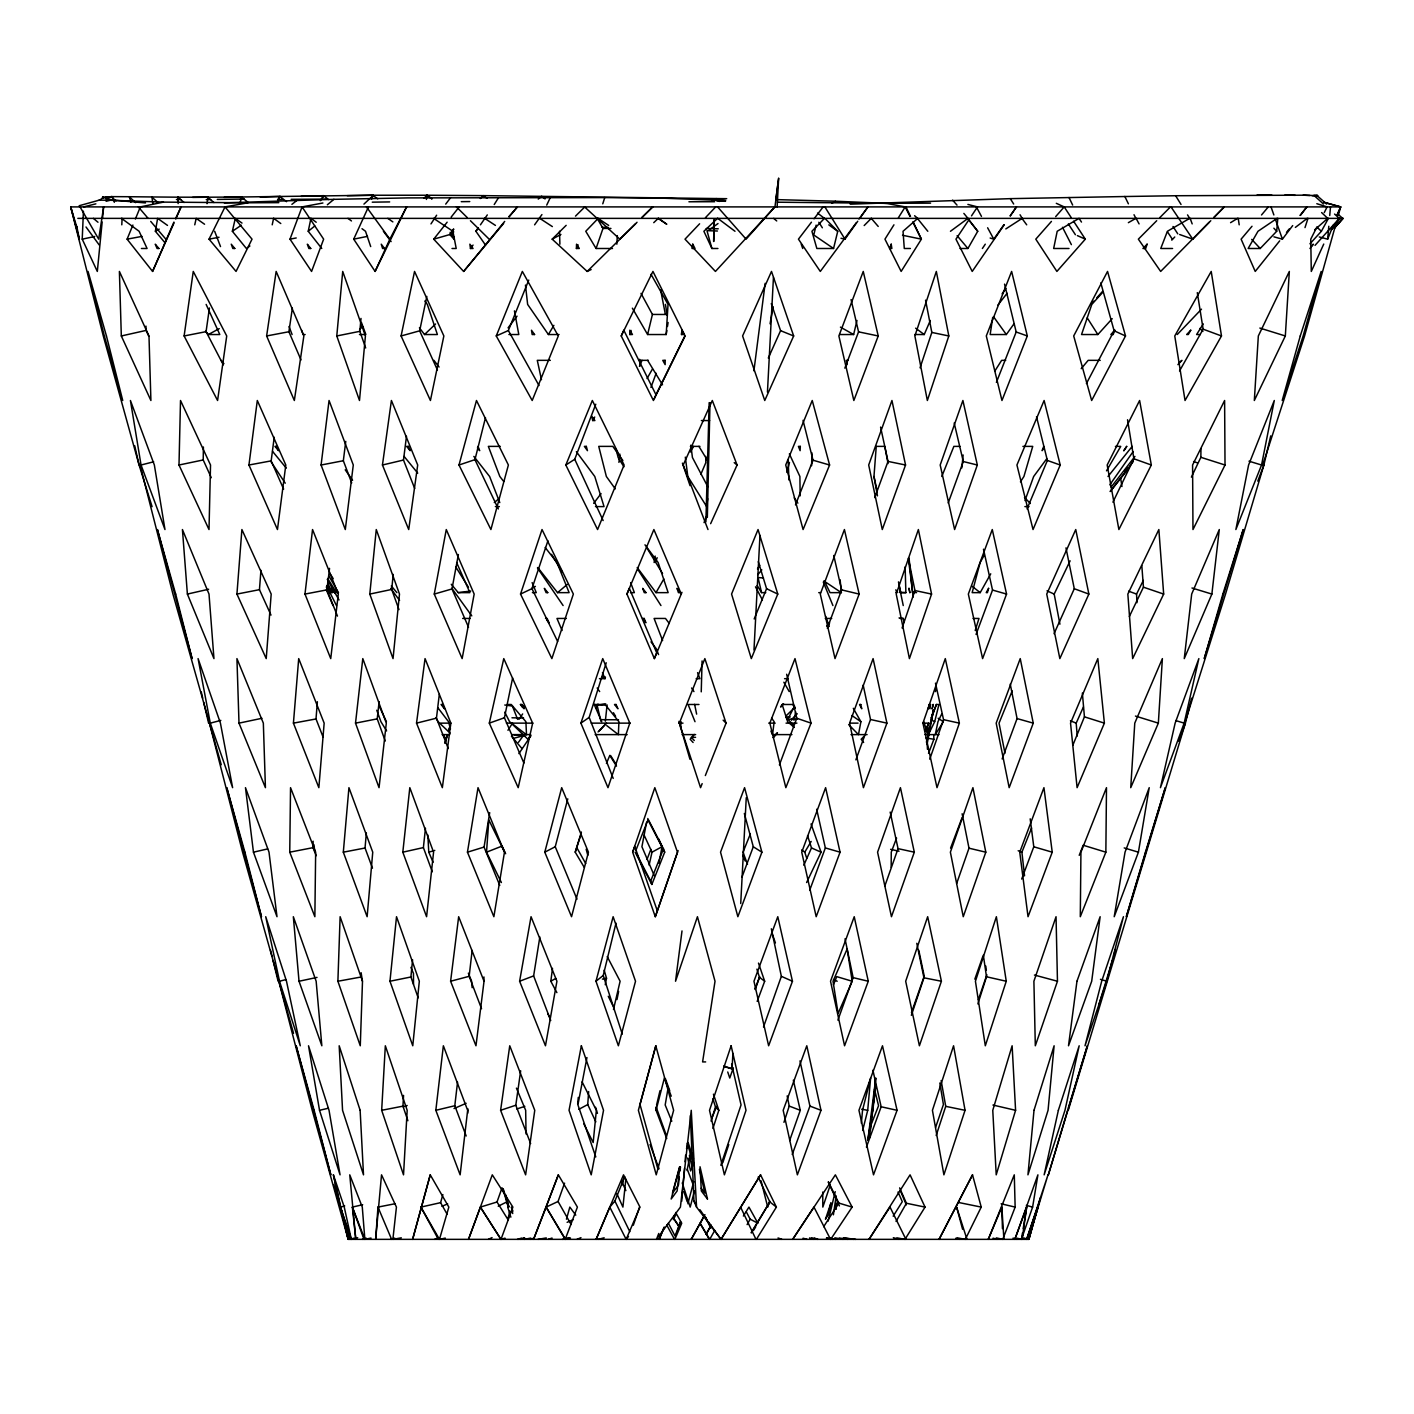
<?xml version="1.0" encoding="UTF-8"?>
<svg xmlns="http://www.w3.org/2000/svg" width="1414" height="1414" viewBox="0 0 1414 1414"><rect width="100%" height="100%" fill="white"/><g stroke="black" fill="none" stroke-linecap="round" stroke-linejoin="round"><path stroke-width="1.5" d="M483.942 981.245L483.942 976.95M891.173 867.242L891.262 852.182L896.582 838.078M1105.854 852.182L1106.49 787.669L1080.932 852.182L1080.296 916.714L1105.854 852.182L1083.195 845.236L1079.218 855.329M178.146 203.598L177.952 197.182L184.05 202.502M666.736 1138.535L656.061 1110.308L656.096 1106.915L666.312 1135.318M289.746 852.182L290.542 787.669L315.658 852.182L314.862 916.714L289.746 852.182L313.042 847.658L313.113 841.189M1191.401 477.137L1200.857 457.305L1200.963 448.592M211.287 477.702L203.209 459.957L203.404 446.983M178.995 465.012L180.515 400.498L210.527 465.012L209.007 529.543L178.995 465.012L203.209 459.957M707.336 517.418L710.005 402.619M713.752 241.44L714.264 219.364L713.593 241.44M811.618 465.736L811.919 452.834M701.238 691.835L702.086 660.939M705.904 521.837L709.174 402.619M362.426 981.192L361.118 972.708M576.417 248.493L576.541 244.18L579.333 248.493L576.417 248.493L578.026 244.746M337.893 981.245L340.12 916.714L362.497 981.245L360.27 1045.777L337.893 981.245L360.994 977.021M467.787 1113.189L467.946 1108.894M102.162 221.963L97.319 271.435L82.224 239.16L83.426 211.199M912.507 592.643L909.061 558.23M121.798 224.826L122.099 218.375M723.791 1066.527L732.081 1068.825L732.894 1053.395M740.724 903.511L746.256 797.708M753.98 650.016L759.972 535.411M767.448 392.12L773.44 277.515M777.134 206.974L778.637 178.323L775.756 200.222M616.84 244.18L617.317 235.59M381.674 1110.308L385.333 1045.777L407.179 1110.308L403.52 1174.84L381.674 1110.308L402.955 1106.155L403.556 1095.39M836.204 1209.111L836.558 1203.067L835.674 1209.111M632.376 308.181L647.612 334.535L666.188 334.535L668.027 304.417L651.023 274.298M1158.349 723.137L1162.379 658.606L1134.77 723.137L1130.74 787.669L1158.349 723.137L1135.442 716.067M1285.326 335.966L1289.338 271.435L1258.336 335.966L1254.324 400.498L1285.326 335.966L1259.839 328.066M595.842 1121.85L587.747 1104.546L588.648 1091.555M395.072 1203.738L377.962 1207.096L375.664 1239.353L381.533 1174.84L396.433 1207.096L392.88 1239.353L401.311 1237.816M501.404 882.548L486.522 852.182L488.82 819.926L504.621 852.182M680.629 728.157L681.071 721.706M877.458 495.854L873.976 476.483L876.256 446.382L884.811 446.382L888.045 463.58M236.933 594.074L241.9 529.543L271.188 594.074L266.221 658.606L236.933 594.074L259.451 589.673L260.936 570.319M323.117 737.136L316.011 718.966L317.372 701.733M681.53 334.535L681.884 330.222L684.252 334.535L681.53 334.535L681.919 330.505M293.423 723.137L298.708 658.606L324.16 723.137L318.857 787.669L293.423 723.137L316.011 718.966M681.725 1201.228L684.517 1168.318M685.065 1161.742L685.631 1155.15M1277.072 218.375L1257.983 231.277L1248.138 248.493L1260.21 248.493L1276.701 231.277L1277.779 218.375M343.319 852.182L348.94 787.669L372.748 852.182L367.127 916.714L343.319 852.182L365.042 848.011L366.35 832.952M1319.262 236.951L1327.658 239.16L1328.806 226.258M1329.743 215.511L1330.503 206.904M861.373 1123.211L862.522 1110.308L870.617 1078.034L867.719 1110.308L862.664 1130.475M336.779 335.966L342.718 271.435L365.413 335.966L359.492 400.498L336.779 335.966L359.828 331.336L361.012 318.433M102.568 217.65L103.629 206.904L98.697 239.16L80.05 206.904M418.19 997.86L410.908 976.986L412.588 959.753M577.672 1103.857L578.291 1097.405M369.796 594.074L376.265 529.543L399.49 594.074L393.039 658.606L369.796 594.074L391.713 589.444L393.216 574.384M872.579 1110.308L875.796 1078.034L867.807 1140.409L872.579 1110.308L871.766 1116.76M961.856 467.893L963.128 454.972M389.964 981.245L396.521 916.714L419.322 981.245L412.764 1045.777L389.964 981.245L410.908 976.986M625.836 1179.135L622.92 1207.096L616.928 1193.805M402.813 852.182L409.813 787.669L433.568 852.182L426.586 916.714L402.813 852.182L423.387 847.587L425.473 828.215M605.333 721.211L607.101 704.897M385.262 741.06L377.22 718.86L379.129 701.627M355.515 723.137L362.797 658.606L386.305 723.137L379.04 787.669L355.515 723.137L377.22 718.86M679.356 1177.014L678.455 1185.091L672.463 1193.151L679.533 1166.939M680.028 1170.969L680.488 1166.939M869.822 1133.957L869.345 1138.27L875.973 1084.485M870.317 1129.662L871.289 1121.055M481.555 1008.73L469.165 976.314L472.135 950.42M1211.869 594.074L1219.292 529.543L1191.684 594.074L1184.26 658.606L1211.869 594.074L1191.967 587.994M435.83 1110.308L443.36 1045.777L467.645 1110.308L460.133 1174.84L435.83 1110.308L454.795 1105.748L457.553 1082.081M304.982 594.074L312.547 529.543L338.3 594.074L330.735 658.606L304.982 594.074L327.005 589.868L329.533 568.357M448.256 748.572L436.449 718.171L439.312 694.398M707.636 498.665L706.682 506.601L687.805 476.483L685.33 457.129M321.084 465.012L329.055 400.498L353.288 465.012L345.299 529.543L321.084 465.012L343.337 460.734L345.758 441.38M450.606 981.245L458.666 916.714L484.03 981.245L475.97 1045.777L450.606 981.245L469.165 976.314M791.928 734.608L772.557 734.608L774.165 721.706L771.673 718.259M414.691 488.449L403.485 460.045L406.49 436.237M682.008 930.925L675.538 981.245L697.438 916.714L715.024 981.245L702.599 1061.914L705.657 1061.914M753.909 370.839L765.151 283.33M774.978 206.762L778.637 178.323M248.952 465.012L257.313 400.498L285.805 465.012L277.462 529.543L248.952 465.012L271.17 460.876L274.228 437.226M873.057 1105.995L875.849 1084.485M416.529 723.137L425.048 658.606L450.854 723.137L442.352 787.669L416.529 723.137L436.449 718.171M556.886 992.628L550.824 981.245L552.503 968.343M382.452 465.012L391.413 400.498L417.696 465.012L408.717 529.543L382.452 465.012L403.485 460.045M426.409 199.445L426.869 195.238L431.818 198.826M184.12 335.966L193.258 271.435L226.717 335.966L217.579 400.498L184.12 335.966L206.073 331.654L209.431 307.987M500.609 1110.308L509.747 1045.777L534.757 1110.308L525.619 1174.84L500.609 1110.308L515.792 1105.235L520.67 1070.822M928.415 732.452L929.033 728.157M1022.092 1239.353L1026.705 1207.096L1014.845 1239.353L1037.911 1174.84L1032.609 1207.096L1021.421 1239.353L1017.232 1238.222M266.627 335.966L276.154 271.435L303.851 335.966L294.342 400.498L266.627 335.966L288.898 331.742L292.38 308.093M833.394 1214.82L836.169 1195.873M992.716 317.319L990.171 334.535L1006.344 334.535L1013.944 323.894M929.97 708.785L930.606 704.49L929.263 704.49L928.362 708.308M207.01 203.687L208.035 197.218L177.952 197.182M550.735 1020.537L533.626 975.907L539.848 936.987M666.188 334.535L666.825 330.523M667.461 326.51L668.097 322.516M467.451 852.182L478.02 787.669L504.462 852.182L493.875 916.714L467.451 852.182L484.065 847.074L489.704 812.661M654.116 562.525L655.177 556.073M1021.421 1239.353L1022.481 1232.902M1023.188 1228.607L1026.705 1207.096M1138.411 852.182L1149.229 787.669L1125.031 852.182L1114.214 916.714L1138.411 852.182L1124.201 847.923M668.15 1087.666L665.181 1104.97L671.791 1121.249M164.554 242.236L155.381 231.277L157.626 218.375L167.506 225.409M770.082 323.771L773.069 306.573M519.61 981.245L531.045 916.714L556.922 981.245L545.468 1045.777L519.61 981.245L533.626 975.907M434.275 594.074L446.276 529.543L474.167 594.074L462.148 658.606L434.275 594.074L451.985 588.949L458.383 554.535M658.959 863.088L662.035 846.721L658.765 839.032M853.314 708.308L860.896 721.706L858.475 734.608L848.647 724.569M646.569 822.206L641.921 846.739L654.24 875.584M927.018 744.595L933.54 709.952L931.243 718.453L936.386 704.49L938.949 704.49L934.689 721.706L928.362 734.608M586.951 1057.548L577.919 1104.864L595.789 1156.917M935.485 691.587L936.298 687.275M605.263 984.692L606.518 978.241L604.167 970.163M687.063 1170.527L690.633 1152.092M1261.553 465.012L1274.297 400.498L1248.597 465.012L1235.871 529.543L1261.553 465.012L1249.004 461.194M928.397 708.785L929.263 704.49M793.979 720.327L795.693 711.896M523.887 763.065L504.427 717.764L512.628 677.96M616.964 999.574L618.625 991.444M321.756 248.493L308.234 231.277L310.921 218.375M401.099 335.966L414.549 271.435L443.855 335.966L430.422 400.498L401.099 335.966L419.658 330.823L426.834 296.41M272.213 224.826L273.591 218.375M926.417 742.226L933.54 709.952M194.761 224.826L196.192 218.375L204.57 224.243M489.315 723.137L503.773 658.606L532.654 723.137L518.196 787.669L489.315 723.137L504.427 717.764M649.114 865.103L652.013 852.182L644.112 835.108M249.907 246.018L246.407 248.493L232.356 231.277L235.307 218.375L242.006 223.076M1184.154 723.137L1198.86 658.606L1175.14 723.137L1160.434 787.669L1184.154 723.137L1175.759 720.574M613.482 1009.472L620.11 981.245L607.207 956.571M1184.773 723.137L1225.531 594.074L1263.886 465.012L1270.726 435.883M647.612 334.535L652.42 314.438L641.002 293.37M507.873 1219.204L509.835 1211.109M816.143 225.109L813.775 234.989L833.553 248.493L837.742 231.277L824.892 218.375L1343.3 218.375L1334.303 228.061L1342.681 218.375L1337.856 214.08M656.591 1104.9L660.002 1090.724M839.863 334.535L853.632 334.535L856.99 320.465M828.144 1221.13L835.214 1191.666M622.284 1034.129L603.23 975.483L615.991 923.112M622.142 1184.914L624.14 1176.855M498.347 508.952L474.945 459.656L485.497 417.678M1068.259 1110.308L1185.392 723.137L1191.666 698.145M599.43 678.685L605.015 678.685L605.439 677.023L601.639 677.465M430.245 1174.84L412.623 1239.353L430.245 1174.84L448.839 1207.096L439.471 1239.353L445.304 1238.098M656.061 1110.308L664.386 1078.034L671.243 1096.186M1106.755 981.245L1123.441 916.714L1101.683 981.245L1085.015 1045.777L1106.755 981.245L1100.446 979.336M786.873 472.47L789.489 462.431M544.779 852.182L561.694 787.669L588.436 852.182L571.539 916.714L544.779 852.182L555.242 846.739L567.792 798.857M686.515 1148.61L688.123 1142.565L693.426 1158.702M687.876 1203.774L693.761 1181.591M694.468 1190.959L690.191 1207.096L682.22 1182.899M595.983 981.245L613.128 916.714L635.522 981.245L618.378 1045.777L595.983 981.245L603.23 975.483M1112.465 960.424L1098.996 1004.152M1113.578 956.271L1115.257 950.031M459.002 465.012L476.483 400.498L508.386 465.012L490.905 529.543L459.002 465.012L474.945 459.656M655.725 1046.236L640.012 1104.511L657.881 1169.042M1040.421 1197.729L1028.862 1239.353L348.18 1239.353L312.211 1110.308L278.805 981.245M447.071 1214.131L440.602 1202.66L442.865 1194.547M584.247 867.365L575.233 852.182L580.482 835.939M566.448 1219.204L569.824 1207.096L575.781 1215.156M1335.93 223.836L1304.574 335.966L1262.72 465.012M1338.298 215.37L1340.666 206.904L1323.681 202.184M1067.623 1110.308L1048.357 1174.84L1087.331 1045.777L1068.259 1108.223M1015.588 1110.308L996.216 1174.84L992.769 1110.308L1012.124 1045.777L1015.588 1110.308L992.946 1105.041M575.233 852.182L581.401 832.033M580.907 723.137L602.735 658.606L629.813 723.137L607.985 787.669L580.907 723.137L589.161 717.393L606.217 662.777M711.048 1121.072L715.484 1106.915L712.886 1098.819M975.2 630.503L978.983 618.448L973.009 618.448M602.771 203.828L604.732 197.589L407.674 197.907L333.934 199.339L327.359 204.765M629.813 334.535L629.813 330.222L632.482 334.535L629.813 334.535L631.104 330.434M977.869 1003.905L986.495 976.774L983.349 955.192M1304.998 227.601L1307.968 218.375M240.062 202.573L241.882 196.988L207.681 197.218L213.921 202.52M712.921 1128.46L718.825 1110.308L713.451 1094.171M783.957 1122.345L789.224 1106.084L787.174 1095.903M1006.255 981.245L985.311 1045.777L975.43 981.245L996.375 916.714L1006.255 981.245L986.495 976.774M769.711 1201.052L767.731 1207.096L761.086 1180.884M936.174 1135.495L945.736 1106.349L941.141 1080.543M965.055 1110.308L943.898 1174.84L932.427 1110.308L953.566 1045.777L965.055 1110.308L945.736 1106.349M722.784 1162.732L728.758 1144.58M920.054 367.817L931.826 332.431L925.569 300.157M948.812 335.966L927.354 400.498L914.876 335.966L936.333 271.435L948.812 335.966L931.826 332.431M520.529 594.074L542.022 529.543L573.359 594.074L551.867 658.606L520.529 594.074L531.964 588.631L547.925 540.749M618.925 462.378L619.915 454.141M720.84 1165.277L741.06 1104.917L731.621 1064.053M911.358 1015.34L923.943 977.799L916.802 943.297M830.301 1184.914L822.824 1207.096L822.736 1192.037M978.364 999.769L986.884 974.706M941.406 981.245L919.4 1045.777L905.685 981.245L927.672 916.714L941.406 981.245L923.943 977.799M1035.967 1213.141L1038.035 1207.096L1028.862 1239.353L1037.576 1207.096L1026.635 1239.353L1048.004 1174.84L1028.278 1239.353L1024.054 1238.098M612.492 248.493L596.072 248.493L602.983 228.432L596.902 217.844M632.659 852.182L654.823 787.669L677.465 852.182L655.301 916.714L632.659 852.182L634.745 846.403L657.369 910.934L655.301 916.714M657.369 910.934L678.101 850.574M633.313 1225.249L639.535 1207.096M902.079 628.01L914.946 590.539L908.354 558.283M931.561 594.074L909.414 658.606L896.229 594.074L918.375 529.543L931.561 594.074L914.946 590.539M935.591 1127.418L943.421 1104.528L939.833 1083.018M1057.46 981.245L1035.313 1045.777L1033.899 981.245L1056.046 916.714L1057.46 981.245L1034.429 975.041M755.253 989.5L759.477 977.304L756.897 969.173M922.935 723.137L945.294 658.606L959.364 723.137L937.005 787.669L922.935 723.137L928.874 723.137L925.905 731.197M733.283 1067.959L729.765 1078.034L727.733 1071.989M929.758 759.177L943.545 719.673L935.485 683.139M956.642 883.573L968.997 848.188L962.139 813.757M985.805 852.182L963.252 916.714L950.385 852.182L972.92 787.669L985.805 852.182L968.997 848.188M789.648 1140.55L800.271 1110.308L793.342 1080.19M911.464 1012.565L924.226 976.12L918.764 950.19M974.829 979.16L982.871 956.271M763.507 1027.006L781.359 976.332L771.337 928.768M977.321 465.012L954.609 529.543L940.186 465.012L962.899 400.498L977.321 465.012L963.288 461.547L954.203 422.998M508.28 1220.07L497.003 1202.006L502.058 1187.778M884.793 886.118L898.049 848.647L890.184 812.078M914.31 852.182L891.456 916.714L877.581 852.182L900.435 787.669L914.31 852.182L898.049 848.647M558.336 1174.84L546.122 1207.096L565.193 1239.353L577.407 1207.096L558.336 1174.84L533.555 1239.353L546.122 1207.096L558.053 1201.476L564.575 1183.147M371.688 199.091L373.066 195.238L241.44 196.988L247.892 202.273M837.901 1020.13L853.137 977.64L845.024 938.808M905.543 465.012L882.283 529.543L868.691 465.012L891.951 400.498L905.543 465.012L888.01 461.406L880.586 427.081M1178.834 741.289L1185.392 723.137M1024.973 500.574L1033.669 476.483L1046.731 458.772M948.193 503.013L963.288 461.547M855.877 759.866L870.529 719.514L863.176 685.101M886.914 723.137L863.424 787.669L849.602 723.137L873.092 658.606L886.914 723.137L870.529 719.514M874.753 497.622L888.01 461.406M792.229 1154.478L809.939 1106.084L799.988 1060.907M820.986 1110.308L797.372 1174.84L783.179 1110.308L806.793 1045.777L820.986 1110.308L809.939 1106.084M866.428 1147.09L881.152 1106.773L872.898 1070.204M897.059 1110.308L873.516 1174.84L858.952 1110.308L882.495 1045.777L897.059 1110.308L881.152 1106.773M650.935 387.436L656.149 373.278M868.267 981.245L844.565 1045.777L830.531 981.245L854.233 916.714L868.267 981.245L853.137 977.64M505.063 1238.151L500.98 1239.353L512.893 1207.096L492.284 1174.84L468.511 1239.353L480.371 1207.096L497.003 1202.006M809.674 890.29L825.352 847.94L816.673 809.232M792.459 981.245L768.633 1045.777L753.962 981.245L777.788 916.714L792.459 981.245L781.359 976.332M840.057 852.182L816.196 916.714L801.738 852.182L825.617 787.669L840.057 852.182L825.352 847.94M1002.137 758.947L1017.073 718.577L1010.25 684.111M757.179 1001.412L764.674 981.245L758.487 963.093M976.049 634.426L992.522 590.062L983.49 549.198M1006.556 594.074L982.606 658.606L968.343 594.074L992.274 529.543L1006.556 594.074L992.522 590.062M302.066 206.904L323.647 239.16L311.575 271.435L290.011 239.16L302.066 206.904L322.905 202.997M655.654 561.729L657.157 557.699M827.278 628.205L841.613 589.885L833.765 555.472M779.414 764.903L796.789 718.241L786.661 674.248M742.014 877.034L753.291 846.774L744.347 813.474M761.899 852.182L737.861 916.714L720.539 852.182L744.577 787.669L761.899 852.182L753.291 846.774M859.146 594.074L835.02 658.606L820.297 594.074L844.423 529.543L859.146 594.074L841.613 589.885M931.384 717.87L936.386 704.49M1033.245 723.137L1009.172 787.669L996.181 723.137L1020.236 658.606L1033.245 723.137L1017.073 718.577M1043.726 446.382L1042.118 450.677L1044.274 447.814M1021.686 879.048L1033.793 846.792L1030.187 818.83M1052.228 852.182L1028.031 916.714L1019.741 852.182L1043.939 787.669L1052.228 852.182L1033.793 846.792M844.847 368.153L858.563 331.848L851.069 299.591M878.218 335.966L853.844 400.498L838.873 335.966L863.247 271.435L878.218 335.966L858.563 331.848M1257.788 481.149L1263.886 465.012M950.561 848.153L961.997 817.911M565.83 465.012L592.342 400.498L624.104 465.012L597.574 529.543L565.83 465.012L574.738 459.285L595.771 404.21M928.521 753.379L933.894 739.257L933.717 735.227M647.011 859.412L650.882 849.337M754.988 988.881L759.689 976.632M1003.905 1239.353L1001.854 1207.096L988.28 1239.353L1014.28 1174.84L1015.146 1207.096L1002.738 1239.353L996.269 1237.886M658.765 1233.45L656.485 1239.353L680.417 1207.096L691.252 1110.308L696.554 1207.096L721.034 1239.353L760.555 1174.84L776.392 1207.096L756.419 1239.353M811.017 723.137L785.848 787.669L769.835 723.137L795.004 658.606L811.017 723.137L796.789 718.241M795.481 504.886L813.015 460.204L803.046 420.329M996.393 382.399L1016.189 331.99L1004.559 284.108M1027.306 335.966L1001.96 400.498L986.3 335.966L1011.629 271.435L1027.306 335.966L1016.189 331.99M870.635 1125.915L878.554 1105.748L874.488 1089.098M702.157 783.621L700.566 787.669L679.374 723.137L704.861 658.606L726.054 723.137L705.339 775.561M663.484 848.877L664.686 852.182L651.836 884.457L650.67 881.152L663.484 848.877L647.771 818.512M635.947 850.168L647.966 819.926L664.686 852.182M941.795 476.483L953.867 446.382L959.929 446.382M693.832 1162.891L690.598 1170.951L687.681 1158.048M711.719 1118.527L716.58 1106.437M1024.549 875.849L1021.898 852.182L1031.601 827.985M496.261 335.966L522.349 271.435L558.283 335.966L532.194 400.498L496.261 335.966L508.368 330.523L528.748 280.096M750.321 834.048L743.004 852.182L747.511 864.29M609.788 1207.096L626.155 1239.353L639.959 1207.096L623.521 1174.84L596.125 1239.353L609.788 1207.096L614.896 1201.052L624.741 1176.66M1327.658 239.16L1333.349 225.056M1337.414 214.963L1340.666 206.904L1324.087 202.361M704.048 522.614L707.283 514.678M833.429 984.816L836.735 976.632L852.218 981.245L838.095 1013.502L833.023 981.245L847.145 948.988L852.218 981.245M626.95 594.074L629.318 588.295L656.715 652.826L654.364 658.606L626.95 594.074L653.887 529.543L681.301 594.074M1012.194 690.863L999.044 723.137L1004.965 753.238M1072.837 745.266L1084.432 716.845L1082.364 693.037M173.975 223.041L152.588 271.435L127.101 239.16L132.898 225.056M135.391 219.011L140.357 206.904L163.441 202.114L248.016 202.785L225.02 206.904L209.042 239.16L236.05 271.435L252.028 239.16L225.02 206.904M152.588 271.435L173.922 222.086M754.175 618.961L766.582 588.701L758.293 561.641M777.771 594.074L751.311 658.606L731.568 594.074L758.045 529.543L777.771 594.074L766.582 588.701M596.372 708.078L597.998 704.101M829.594 465.012L803.081 529.543L785.724 465.012L812.237 400.498L829.594 465.012L813.015 460.204M654.364 658.606L681.972 592.325M606.429 763.454L609.805 755.394L616.504 766.158M1027.041 508.881L1047.385 460.469L1036.515 416.741M1060.217 465.012L1033.033 529.543L1016.931 465.012L1044.115 400.498L1060.217 465.012L1047.385 460.469M1104.387 723.137L1077.097 787.669L1070.539 723.137L1097.83 658.606L1104.387 723.137L1084.432 716.845M700.778 474.45L705.78 462.749L705.763 456.368M639.428 366.367L642.027 360.34M914.664 334.535L924.226 334.535L930.324 320.465M175.76 219.011L181.098 206.904L175.707 218.286M621.241 335.966L652.95 271.435L685.118 335.966L653.409 400.498L621.241 335.966L623.786 330.187L655.972 394.718L654.275 398.571M803.824 865.227L811.495 847.923L807.553 835.656M925.304 731.197L928.874 723.137M768.315 358.042L780.581 330.664L771.284 303.603M793.661 335.966L764.762 400.498L742.597 335.966L771.496 271.435L793.661 335.966L780.581 330.664M1077.221 736.04L1076.195 723.137L1083.407 707M1054.049 633.719L1074.286 588.737L1065.979 547.872M1088.868 594.074L1059.846 658.606L1046.731 594.074L1075.754 529.543L1088.868 594.074L1074.286 588.737M710.641 523.675L737.083 465.012L712.303 400.498L683.209 465.012L707.99 529.543M1323.751 244.056L1311.291 271.435L1310.76 239.16L1316.54 227.778M1337.114 214.734L1340.666 206.904L70.7 206.904L103.293 335.966L139.085 465.012L152.076 506.654M375.099 271.435L389.857 239.16L406.613 206.904L375.099 271.435L353.712 239.16L368.453 206.904M679.339 1227.105L673.329 1217.984L675.026 1214.343M806.599 882.548L821.057 852.182L811.035 823.955M1059.917 624.193L1054.19 594.074L1070.115 560.828M1129.344 616.522L1143.431 587.181L1141.823 565.671M1163.669 594.074L1132.667 658.606L1127.842 594.074L1158.861 529.543L1163.669 594.074L1143.431 587.181M1112.924 502.182L1133.887 458.772L1127.541 419.764M941.689 714.052L937.977 721.706L935.255 734.608L943.35 721.706L938.154 718.259M655.972 394.718L684.8 336.055M972.514 1174.84L939.055 1239.353L972.514 1174.84L981.228 1207.096L965.32 1239.353L957.119 1237.798M277.515 202.096L279.831 196.422L286.565 201.672M673.364 1219.646L676.033 1214.273M1136.98 602.682L1136.556 594.074L1143.36 580.394M1225.019 465.012L1192.974 529.543L1192.585 465.012L1224.612 400.498L1225.019 465.012L1200.857 457.305M1151.314 465.012L1118.881 529.543L1107.18 465.012L1139.613 400.498L1151.314 465.012L1133.887 458.772M541.933 214.575L534.598 224.826M546.723 205.101L550.329 197.5M1324.246 212.595L1327.127 206.904L1316.823 203.704M788.605 717.782L794.562 706.063M1086.412 383.565L1114.108 330.77L1100.799 282.888M1125.509 335.966L1091.661 400.498L1073.703 335.966L1107.551 271.435L1125.509 335.966L1114.108 330.77M706.311 1234.192L711.242 1225.143L705.993 1234.192M1309.947 243.791L1321.383 231.277L1328.418 218.375M430.97 223.907L436.626 215.211M704.967 1214.697L691.234 1239.353L704.101 1216.058M984.338 554.995L980.132 562.525L972.16 592.643L980.202 592.643L990.737 573.819M747.105 1224.612L750.162 1219.168L746.327 1211.904M690.403 452.02L693.585 446.382M1179.541 370.945L1203.137 329.179L1197.304 292.627M1221.484 335.966L1185.038 400.498L1174.769 335.966L1211.215 271.435L1221.484 335.966L1203.137 329.179M647.029 378.563L652.42 369.072M714.795 1230.392L709.704 1239.353L700.036 1223.234L709.333 1239.353M960 248.493L967.918 248.493L977.728 231.277L968.944 220.001M637.201 567.544L656.008 592.643L663.838 578.98M896.052 1221.413L906.427 1203.261L899.622 1187.884M592.678 420.559L591.794 416.264L594.887 420.559L592.678 420.559L594.711 417.024M1106.508 470.844L1120.736 446.382L1115.416 446.382M321.491 199.445L323.735 195.662L328.49 199.568M751.523 1232.743L769.852 1201.935L758.187 1177.031M525.46 285.062L527.634 304.417L548.402 334.535L553.881 325.344M806.758 858.245L804.743 852.182L811.176 841.436M102.904 198.243L103.522 197.235L102.55 197.235L112.113 200.063L145.518 202.927M760.555 1174.84L721.034 1239.353L708.343 1221.802M751.117 1232.743L769.852 1201.935L776.392 1207.096M753.538 1230.392L755.712 1226.822M757.497 568.923L759.831 565.193M743.375 1216.058L748.943 1207.096L757.904 1223.234L750.162 1219.168M905.932 1239.353L890.025 1207.096L869.027 1239.353L910.068 1174.84L925.039 1207.096L904.995 1239.353L896.9 1237.833M893.948 224.826L884.952 239.16L901.142 271.435L921.38 239.16L913.232 222.086M898.438 217.65L905.19 206.904L885.995 203.316L930.571 203.139M1203.279 323.894L1196.598 334.535L1200.327 334.535M893.171 1216.199L902.291 1201.67L898.014 1192.037M507.962 730.296L512.504 723.137M994.89 370.963L1001.642 360.34L1005.708 360.34M823.673 1226.698L838.82 1203.067L828.41 1181.892M1020.448 481.803L1023.93 476.483L1032.733 446.382L1022.905 446.382M1178.852 363.204L1181.927 360.34L1177.897 364.635M830.531 1239.353L813.951 1207.096L792.671 1239.353L835.374 1174.84L852.129 1207.096L830.69 1239.353L826.465 1238.169M453.523 229.033L449.846 234.547L433.727 239.16L463.633 271.435L503.631 223.447M487.3 214.91L480.442 224.826M494.228 204.535L498.559 197.624M969.12 219.453L955.952 239.16L972.213 271.435L1004.187 224.826M971.524 215.865L977.498 206.904L967.901 204.429M982.394 248.493L985.275 244.18M518.903 753.609L530.975 735.687M1133.074 451.685L1109.796 484.861M320.306 200.682L323.735 195.662L300.988 196.369M518.973 719.319L522.65 713.946M1010.321 215.865L1016.472 206.904L1010.162 215.865M485.497 245.046L475.899 231.277L478.268 227.884M1331.44 229.669L1339.323 218.375L1334.569 214.062M475.899 231.277L478.162 228.061M990.154 238.029L993.777 239.16L1003.869 224.826M1002.102 293.794L1005.849 288.474M841.012 238.277L844.989 239.16L857.75 221.238M860.295 217.65L867.949 206.904L858.934 219.117M530.48 735.687L527.917 739.257L511.214 723.137M518.461 742.315L523.233 735.793L513.742 738.267M1111.139 487.123L1134.947 456.422M856.371 222.599L820.297 271.435L798.45 239.16L811.442 222.192M1331.528 229.669L1339.924 218.375M453.77 229.333L449.846 234.547L454.248 239.496M1133.356 461.441L1110.167 491.542L1128.885 468.122M470.473 248.493L469.872 244.18L473.036 248.493L470.473 248.493L473.054 245.082M593.668 503.349L601.056 493.61M1273.926 236.845L1282.41 239.16L1292.696 225.586M1300.42 215.388L1306.854 206.904L1300.067 215.388M508.068 327.836L517.029 316.153M814.04 218.799L823.142 206.904M997.86 305.124L1007.104 293.299M1309.965 248.493L1313.323 244.18L1310.707 247.061M626.225 1239.353L628.488 1236.472M433.727 239.16L447.142 222.192M451.172 217.084L459.214 206.904M463.633 271.435L504.692 221.415M1279.688 240.857L1255.225 271.435L1241.121 239.16L1252.009 226.258M1286.475 232.373L1289.197 228.98M1108.01 476.483L1132.225 446.382M1315.038 245.364L1339.323 218.375M445.71 204.111L450.518 197.766M277.533 199.798L280.325 196.422L260.247 197.006M780.828 707.071L783.409 703.925M1124.678 471.463L1127.435 468.122M757.674 574.862L761.828 569.842M509.164 216.837L517.436 206.904L508.934 216.589M1081.197 368.7L1088.179 360.34L1100.233 360.34M1334.551 228.061L1342.681 218.375M1261.518 214.963L1268.305 206.904M694.309 734.432L690.173 739.257L693.107 742.491M370.203 198.561L373.066 195.238L347.243 195.68M450.872 235.184L453.735 231.861M1051.433 221.415L1035.79 239.16L1056.894 271.435L1085.316 239.16L1073.597 221.238M1055.692 216.589L1064.212 206.904L1071.246 217.65M777.453 732.806L773.158 737.648L777.311 732.806M1090.936 304.31L1093.817 301.111M1096.716 297.894L1102.496 291.461M1103.256 291.726L1091.802 304.417L1081.551 334.535L1097.865 334.535L1112.217 318.68M791.487 719.991L797.213 713.734M791.787 719.744L794.739 716.527M826.642 626.243L829.629 623.026M599.306 730.808L606.518 723.137L598.069 731.939M699.612 223.801L685.012 239.16L715.431 271.435L774.854 206.904L746.097 239.16L717.57 206.904M705.462 217.65L715.678 206.904M1171.782 240.15L1174.769 236.986M1177.226 334.535L1201.493 309.171M863.989 736.323L861.179 739.257L863.618 742.491M598.193 218.375L585.767 231.277L596.072 248.493M817.539 213.09L824.468 218.375L811.919 231.277L816.85 248.493L833.553 248.493M1179.647 234.512L1192.762 239.16L1210.791 220.725M1213.795 217.65L1224.312 206.904L1213.707 217.65M424.094 198.172L426.993 195.238L431.889 198.826M864.184 225.551L871.271 218.375M1209.164 222.263L1160.664 271.435L1138.358 239.16L1156.705 220.725M1159.763 217.65L1170.474 206.904M591.123 269.579L587.181 271.435L552.185 239.16L566.166 225.339M575.498 216.13L584.813 206.904M587.181 271.435L635.558 223.801M780.599 706.576L783.515 703.712M637.042 222.263L619.827 239.16L584.565 206.904M785.99 715.961L793.342 708.785M653.745 222.67L658.252 218.375L666.789 224.243L658.305 218.375M419.41 327.836L424.536 334.535L435.565 324M717.517 218.375L703.889 231.277L711.914 248.493L717.923 248.493M480.283 198.526L483.464 195.627L726.725 198.685M363.946 204.111L370.026 198.402M1314.649 229.846L1327.746 218.375L1321.613 212.577M537.762 567.544L557.558 592.643L567.244 584.442M538.257 199.091L541.615 196.263L545.044 198.914M494.281 502.571L499.142 498.541M359.598 329.268L362.832 326.634M308.234 231.277L314.792 225.993M100.129 199.869L103.522 197.235M291.903 204.323L296.905 200.488L333.934 199.339M1295.365 227.407L1307.225 218.375M950.455 231.277L967.971 218.375L963.853 213.408M709.103 229.987L718.012 223.536M232.356 231.277L241.334 225.215M1005.814 228.927L1022.181 218.375L1020.06 214.787M831.786 203.369L835.285 201.212L776.905 199.621M1230.569 222.67L1237.568 218.375M531.805 588.489L535.393 586.403M550.824 981.245L555.773 978.4M1128.354 222.67L1135.884 218.375L1134.01 214.734M155.381 231.277L159.199 229.121M652.013 852.182L662.035 846.721M205.56 331.176L208.388 334.535L219.223 328.649M552.185 239.16L560.934 234.459M578.821 1109.336L587.747 1104.546M498.241 1206.195L507.326 1201.67M488.36 1239.353L492.054 1237.586M565.193 1239.353L568.976 1237.604M567.12 1222.332L573.183 1219.646M577 1239.353L580.977 1237.639M454.018 1108.558L466.143 1103.309M441.91 1206.301L447.672 1203.897M434.611 1239.353L438.517 1237.798M486.522 852.182L502.094 846.067L505.646 853.756M403.202 1106.862L407.161 1105.483M548.225 1239.353L552.061 1238.045M1316.01 195.821L1317.583 195.503L1312.174 195.768M516.764 1108.983L524.824 1106.367M390.83 1239.353L394.736 1238.116M433.126 862.275L428.76 852.182L434.787 850.415M517.33 1239.353L521.342 1238.204M529.985 1239.353L534.085 1238.169M520.635 1239.353L524.594 1238.222M79.166 205.737L98.149 200.452M362.249 1239.353L366.35 1238.222M349.735 1239.353L353.977 1238.204M357.707 1237.692L351.326 1239.353L344.256 1207.096L333.386 1174.84L348.18 1239.353L340.456 1207.096L344.698 1205.948M518.496 1239.353L524.523 1237.78M279.512 981.245L300.281 1045.777L286.494 981.245L265.726 916.714L279.512 981.245L285.875 979.584M210.279 723.137L232.621 787.669L220.425 723.137L198.084 658.606L210.279 723.137L220.831 720.398M598.157 1239.353L604.167 1237.798M141.047 465.012L164.978 529.543L154.356 465.012L130.424 400.498L141.047 465.012L153.649 461.795M83.603 206.904L95.869 203.846M106.103 201.283L110.186 200.258L163.441 202.114M319.529 1110.308L340.049 1174.84L329.038 1110.308L308.517 1045.777L319.529 1110.308L327.871 1108.346M253.46 852.182L277.003 916.714L269.013 852.182L245.47 787.669L253.46 852.182L267.617 848.93M362.673 1204.728L352.351 1207.096L355.798 1239.353L349.753 1174.84L362.284 1207.096L364.865 1239.353L371.034 1238.045M187.39 594.074L213.956 658.606L209.007 594.074L182.424 529.543L187.39 594.074L208.618 589.249M438.375 1239.353L420.895 1207.096L440.602 1202.66M121.321 335.966L150.909 400.498L148.983 335.966L119.395 271.435L121.321 335.966L146.084 330.416L148.77 336.285M82.224 239.16L94.738 236.509M299.026 981.245L321.844 1045.777L316.153 981.245L293.334 916.714L299.026 981.245L317.019 977.41M239.001 723.137L265.425 787.669L263.34 723.137L236.933 658.606L239.001 723.137L261.943 718.294M602.399 979.107L606.518 978.241M353.712 239.16L367.499 236.35M524.382 1239.353L530.763 1238.063M290.011 239.16L296.215 237.959M209.042 239.16L219.046 237.252M127.101 239.16L142.001 236.385M562.383 1239.353L570.461 1237.939M537.921 1239.353L546.299 1237.922M601.745 721.706L594.198 704.49L597.115 705.268L605.775 703.907M1323.451 203.987L1313.924 195.362L1317.583 195.503M451.278 584.282L458.26 592.643L470.791 591.017M102.55 197.235L111.989 196.634L114.357 202.273M105.785 197.076L111.989 196.634M850.238 204.164L1010.268 198.649L1013.679 204.023M296.975 200.488L224.296 202.909M1010.268 198.649L1124.872 196.528L1128.39 203.81M1309.965 195.486L1303.178 195.185L1316.858 195.609M224.225 197.341L241.882 196.988M1303.849 195.185L1175.617 195.733L1181.026 204.447M787.05 719.213L797.461 719.019M372.271 202.167L389.663 201.919M206.267 199.568L210.686 199.498M217.279 199.409L239.302 199.109M461.264 201.672L469.748 201.566M192.569 197.412L208.035 197.218M278.24 199.48L282.553 199.427M291.178 199.321L325.856 199.109M426.993 195.238L372.73 195.238L377.75 198.826M1124.643 196.528L1175.617 195.733M247.079 202.785L278.841 202.644M130.866 202.22L129.416 196.723L111.353 196.634L115.948 201.018M178.217 197.182L151.651 196.953L157.696 202.273M152.765 203.369L151.952 196.953L129.116 196.723L135.673 202.626M688.936 201.778L714.689 201.707M777.506 202.202L885.995 203.316M850.15 202.98L887.073 203.28M1257.134 194.973L1271.964 195.22M1284.955 195.008L1295.259 195.344M105.75 198.685L112.113 200.063M711.596 199.515L725.682 200.594L659.525 198.048L604.573 197.589M110.186 200.258L98.503 200.134M952.594 200.152L957.013 205.118M835.285 201.212L886.384 203.386M77.841 218.375L824.468 218.375M602.983 228.432L610.936 228.432M141.418 248.493L147.074 248.493L139.102 231.277L121.516 218.375M452.02 248.493L456.209 248.493L452.904 231.277L433.621 218.375M910.386 248.493L904.288 248.493L903.033 231.277L917.757 218.375L914.593 215.723M1068.984 248.493L1053.66 248.493L1057.195 231.277L1079.041 218.375L1081.48 222.069M1172.577 248.493L1160.753 248.493L1167.416 231.277L1189.704 218.375L1187.53 214.893M208.388 334.535L219.789 334.535L206.144 304.417M305.141 334.535L303.25 334.535L301.624 330.222M359.474 334.535L365.855 334.535L361.436 322.48M424.536 334.535L437.386 334.535L427.328 304.417L424.783 301.076M508.899 334.535L518.797 334.535L514.431 310.868M548.402 334.535L559.06 334.535M550.329 360.34L537.285 360.34L541.474 379.694M639.234 360.34L648.372 360.34M848.064 360.34L846.332 360.34L847.198 364.635M701.379 420.559L709.616 420.559M500.238 446.382L488.343 446.382L499.831 476.483L503.738 481.502M690.386 446.382L699.93 446.382M495.377 506.601L499.372 506.601M595.488 506.601L604.043 506.601L594.781 476.483L576.364 451.685M1024.885 506.601L1029.056 506.601M458.26 592.643L469.925 592.643L456.616 562.525M532.406 592.643L536.277 592.643L532.124 582.603M557.558 592.643L569.117 592.643L556.975 562.525L545.15 547.465M630.503 592.643L634.373 592.643L630.644 582.603M656.008 592.643L668.15 592.643L658.129 562.525L644.978 544.814M757.126 585.555L761.563 592.643L765.787 592.643M818.741 592.643L820.491 592.643M840.128 579.74L841.365 592.643L830.036 592.643L824.521 581.348M895.84 592.643L896.723 592.643L895.857 589.779M905.137 566.837L905.879 592.643L900.806 592.643L898.473 581.879M462.678 618.448L470.102 618.448M545.539 618.448L547.147 618.448L548.986 622.761L546.688 619.88M566.378 618.448L556.975 618.448L562.083 630.503M825.281 618.448L831.697 618.448M900.064 618.448L903.192 618.448L904.253 622.46M696.148 678.685L699.877 678.685L697.579 672.657M784.558 678.685L788.323 678.685M507.149 704.49L511.267 704.49L525.902 721.706L526.485 734.608M522.614 707.407L520.458 704.49L521.96 704.49L524.134 707.407M594.198 704.49L605.068 704.49L618.925 721.706L618.36 734.608L606.73 725.576M698.976 704.49L688.088 704.49L695.016 721.706M440.638 723.137L450.925 723.137M506.406 723.137L532.919 723.137M591.229 723.137L630.308 723.137M678.808 723.137L682.997 723.137M768.721 723.137L775.226 723.137M786.043 723.137L796.913 723.137M849.832 723.137L858.068 723.137M442.122 734.608L449.758 734.608M511.974 734.608L530.692 734.608M595.153 734.608L627.18 734.608M682.096 734.608L695.653 734.608M850.998 734.608L867.1 734.608M925.003 734.608L939.002 734.608M514.077 734.944L524.824 735.969M695.582 737.33L691.287 737.33L694.256 740.494M176.432 199.498L180.692 199.515M618.537 719.779L601.056 719.673M652.42 314.438L667.267 314.491M511.974 717.782L523.569 718.029M240.115 199.144L244.357 199.18M426.869 195.238L483.464 195.627L486.946 198.278M602.064 227.3L608.197 227.389M785.901 716.863L790.232 716.933M601.021 704.773L605.068 704.861M706.222 228.52L718.259 228.803M716.827 201.071L725.506 201.301M717.428 231.012L706.965 230.659L711.914 248.493M899.269 592.36L905.879 592.643M763.436 577.955L758.063 577.566L761.563 592.643M912.384 592.325L916.59 592.643M843.363 1237.869L855.753 1239.353M899.039 617.936L903.192 618.448M843.84 1238.063L854.056 1239.353M504.763 705.003L512.398 706.046L517.63 719.373M839.333 1237.992L848.011 1239.353M925.94 737.967L933.894 739.257M861.692 1109.23L867.719 1110.308M834.843 1237.816L843.151 1239.353M958.321 1202.43L981.228 1207.096M906.427 1203.261L925.039 1207.096M902.521 235.254L921.38 239.16L912.808 222.086M829.523 1238.045L835.55 1239.353M943.545 719.673L959.364 723.137M890.626 849.337L899.039 851.228M1001.13 1203.791L1015.146 1207.096M826.607 1237.798L832.987 1239.353M1026.334 1205.364L1032.609 1207.096M811.76 1237.78L817.486 1239.353M955.793 1238.24L959.753 1239.353M893.348 1237.692L899.145 1239.353M993.052 1238.169L997.206 1239.353M803.046 1238.204L807.041 1239.353M1013.043 1238.116L1017.143 1239.353M838.82 1203.067L852.129 1207.096M1022.375 1238.045L1026.582 1239.353M723.809 1065.997L732.081 1068.825M814.411 1238.063L818.034 1239.353M1193.575 461.512L1197.464 462.926M809.586 1237.886L813.633 1239.353M778.036 1237.957L781.871 1239.353M1128.602 591.176L1136.556 594.074M789.224 1106.084L800.271 1110.308M1018.168 850.751L1021.898 852.182M1070.433 720.804L1076.195 723.137M811.495 847.923L821.057 852.182M1077.38 235.608L1085.316 239.16M833.482 979.584L837.176 981.245M1047.032 590.858L1054.19 594.074M1056.311 203.316L1064.212 206.904M931.048 719.691L934.689 721.706M840.429 327.129L853.632 334.535M539.777 218.375L552.361 226.593M484.684 218.375L495.43 225.409M598.016 218.375L608.674 225.409M823.867 580.942L841.365 592.643M851.829 715.502L860.896 721.706M387.825 218.375L392.862 221.892M828.798 224.879L837.742 231.277M273.68 218.375L280.785 223.536M347.968 218.375L351.467 220.955M362.002 228.697L365.519 231.277L370.698 246.584M915.636 328.172L924.226 334.535M310.974 218.375L316.223 222.245M717.799 218.375L734.997 231.277M801.72 849.92L804.743 852.182M759.477 977.304L764.674 981.245M526.344 734.608L509.57 721.706L504.78 712.143M972.072 586.262L980.202 592.643M734.202 462.643L737.083 465.012M93.359 218.375L97.973 222.245M773.705 218.375L776.728 220.955M794.261 727.432L787.633 721.706L782.136 704.49L792.635 704.49L794.986 707.937M1316.964 195.503L1326.615 204.076M1316.717 226.965L1321.383 231.277M450.165 733.177L438.11 721.706L436.007 717.87M716.209 198.526L719.284 201.495M456.422 206.904L467.327 217.65M470.438 220.725L489.138 239.16M1199.903 328.402L1202.925 331.459M715.484 1106.915L718.825 1110.308M723.12 720.15L726.054 723.137M785.901 717.234L793.024 724.551M1024.496 497.392L1030.329 503.525M86.007 226.982L99.263 245.046M1251.708 239.39L1260.21 248.493M1273.873 228.202L1276.701 231.277M871.289 218.375L878.218 226.434M138.342 206.904L147.975 218.198M150.715 221.415L165.845 239.16M511.426 736.199L521.978 748.589M957.119 235.678L967.918 248.493M345.21 469.802L352.581 480.247M520.458 704.49L524.064 708.785L521.96 704.49M221.097 360.34L223.925 363.681M391.289 585.944L396.892 592.643M450.112 232.338L454.265 237.358M272.566 451.402L286.3 468.122M404.104 456.422L417.749 473.142M285.239 483.181L270.816 461.441M917.386 218.375L927.814 231.277M473.849 456.422L489.615 476.483L499.796 502.589M967.671 218.375L977.728 231.277M477.455 447.814L479.682 450.677L478.038 446.382M433.886 360.34L439.065 367.021M650.988 641.868L656.149 648.566L658.571 654.594M438.022 707.937L448.556 721.706L450.465 729.076M669.299 623.468L665.481 618.448L654.099 618.448L662.6 640.542M701.203 1188.202L704.879 1193.045L699.417 1169.396M383.388 231.277L391.112 241.6M390.688 588.348L399.561 600.384M1021.951 218.375L1026.705 224.826M366.438 206.904L389.857 239.16M451.844 588.348L471.781 615.868M443.802 736.04L446.135 739.257L444.95 743.304L447.372 735.227L446.135 739.257L443.554 735.687M993.777 317.072L1006.344 334.535M615.284 488.891L606.359 476.483L598.741 446.382L612.81 446.382L622.867 460.54M794.226 497.94L797.867 503.137M597.168 687.999L599.66 691.587M690.368 1115.664L693.956 1201.122L696.36 1204.569M699.948 1209.73L705.939 1218.355M673.329 1217.984L679.038 1226.185M537.461 567.898L563.108 605.546M1171.022 206.904L1192.762 239.16M1167.522 231.914L1172.383 239.284M691.587 687.999L693.938 691.587M1173.001 226.505L1177.774 233.84M1068.365 223.96L1075.4 234.724M818.83 222.281L822.365 227.795M638.014 569.701L660.957 605.546M1087.242 317.903L1097.865 334.535M329.78 573.289L333.209 578.662M500.945 1239.353L480.371 1207.096L500.98 1239.353M623.945 466.814L618.201 457.676L616.115 449.422M327.641 578.467L336.532 592.643L338.494 592.643L328.702 575.71M824.875 206.904L844.989 239.16M610.583 755.536L616.168 764.497M455.697 566.82L468.476 587.287M386.605 730.914L380.932 721.706L376.76 710.235M646.569 547.43L662.53 573.536M647.612 360.34L662.53 384.802M698.923 446.382L708.114 461.441M551.548 554.323L562.365 572.299M546.122 1207.096L565.547 1239.353M613.411 712.691L615.603 716.332M420.895 1207.096L439.471 1239.353M783.851 682.237L789.224 691.587M327.27 579.369L339.024 599.943M675.645 1212.47L681.742 1223.234L674.867 1239.353L680.523 1221.643L675.026 1235.977L668.345 1223.181M558.053 1201.476L571.115 1224.506M577.071 848.135L585.714 863.53M508.368 330.523L539.017 385.545M327.306 585.113L331.442 592.643L332.537 592.643L327.553 583.222M666.701 1225.019L674.531 1239.353M976.367 206.904L981.475 216.395M987.626 227.778L993.777 239.16M1136.114 218.375L1139.083 223.907M755.5 586.845L762.411 599.943M707.831 486.787L692.436 457.535L690.827 445.163M793.272 704.349L795.181 707.99M636.936 854.569L650.67 881.152M635.133 852.182L651.836 884.457M206.073 331.654L223.324 364.9M710.217 1226.309L705.533 1217.207L710.871 1228.13M1062.497 227.283L1071.388 244.64M905.19 206.904L909.944 216.395M547.713 1013.502L549.622 1017.302M582.108 1081.834L596.355 1110.308L593.173 1142.565L583.682 1123.582M326.652 585.997L336.444 605.546M608.267 996.251L612.987 1005.867M531.964 588.631L557.611 641.426M614.896 1201.052L629.813 1231.682M1069.002 197.5L1072.66 205.083M905.985 206.904L910.51 216.395M740.582 1207.096L755.977 1239.353M326.298 586.987L329.002 592.643L327.005 588.878M828.286 1182.192L839.421 1205.912M789.366 453.912L799.9 476.483L800.165 495.854M770.93 731.109L772.557 734.608M379.305 706.399L386.429 721.706M574.738 459.285L603.142 520.564M419.658 330.823L437.421 369.938M259.451 589.673L270.993 615.09M621.63 1181.132L625.889 1190.623M271.17 460.876L283.631 489.12M451.985 588.949L468.529 627.25M693.956 1201.122L696.554 1207.096M288.898 331.742L301.023 359.969M326.334 589.903L333.015 605.546M602.452 672.657L605.015 678.685M410.926 967.37L413.471 973.451L413.507 984.25M377.962 1207.096L391.607 1239.353M742.721 855.152L745.16 860.949M900.4 1190.782L906.321 1204.905M516.428 1088.126L525.672 1110.308L526.043 1133.957M555.242 846.739L576.983 899.163M484.065 847.074L499.761 885.394M823.302 582.073L832.917 605.546M468.352 973.186L471.622 981.245L472.152 987.697M327.005 589.868L337.469 616.097M589.161 717.393L613.199 778.407M313.042 847.658L316.188 855.717M364.865 1239.353L352.351 1207.096L363.999 1239.353M515.792 1105.235L530.639 1143.555M687.292 1169.29L693.443 1185.427M289.022 326.493L292.097 334.535M214.663 231.277L220.513 246.584M343.337 460.734L351.697 482.899M512.911 1211.126L511.391 1207.096L512.716 1213.548M454.795 1105.748L466.178 1135.99M650.069 1144.58L659.048 1168.777M423.387 847.587L432.295 871.784M365.042 848.011L372.483 868.178M1190.146 218.375L1192.179 223.907M665.358 1078.582L669.741 1090.76M391.713 589.444L398.978 609.611M825.67 616.31L829.293 626.455M1271.027 206.904L1273.873 214.963M1275.304 219.011L1282.41 239.16M359.828 331.336L365.678 347.985M801.225 244.18L802.728 248.493M772.627 934.866L775.42 942.926M682.414 463.138L690.05 485.674M402.955 1106.155L407.886 1120.719M333.386 1174.84L340.456 1207.096L351.326 1239.353M687.133 1143.272L693.779 1163.439M683.899 1191.684L687.222 1201.759M923.784 721.706L927.955 734.608M966.982 1239.353L956.606 1207.096L962.598 1229.279M347.137 1231.294L333.898 1184.914M340.456 1207.096L350.654 1239.353M503.243 1188.944L508.934 1207.096L505.876 1194.989M507.714 1207.096L510.861 1217.171M595.577 1107.25L597.468 1113.348M140.074 465.012L172.932 594.074L221.256 764.762M76.992 227.725L70.7 206.904L79.361 239.16L76.745 226.258M502.871 1188.944L508.298 1207.096L506.3 1199.037M209.431 723.137L242.572 852.182L293.529 1033.281M678.897 721.37L689.961 759.265M586.156 849.248L587.8 855.276M270.498 950.031L272.018 956.271M273.043 960.424L278.098 981.245M597.115 705.268L600.879 721.122M201.248 691.906L202.715 698.145M203.687 702.316L208.6 723.137M134.684 445.657L139.085 465.012M689.396 1155.468L692.312 1168.371M347.897 1235.058L348.834 1239.353M873.976 476.483L877.228 491.542M898.774 584.035L903.246 605.546M694.628 704.366L696.642 714.123M660.621 289.799L665.34 314.262M665.446 304.417L667.178 315.163M1120.595 477.932L1121.974 486.522M1238.222 218.375L1239.194 224.826M929.334 734.608L928.415 728.157L928.998 734.608M908.866 562.525L913.303 596.938M985.77 966.045L986.336 970.375M314.014 844.812L314.668 851.263M639.658 359.297L640.242 365.873M427.841 834.985L428.76 852.182M926.983 739.257L927.46 749.349M927.124 726.001L927.478 734.608M788.181 460.169L788.924 480M145.96 326.104L146.084 330.416M1001.854 1207.096L1002.438 1228.607M559.537 231.277L559.891 244.18M800.324 446.382L800.112 450.677L798.415 446.382L800.324 446.382M1034.005 1110.308L1027.943 1174.84L1048.057 1110.308L1054.119 1045.777L1034.005 1110.308M679.851 1166.762L677.129 1190.959L671.155 1199.037L679.851 1166.762M1076.955 981.245L1068.507 1045.777L1091.696 981.245L1100.145 916.714L1076.955 981.245M692.772 244.18L692.012 248.493L694.999 248.493L692.772 244.18M581.366 1045.777L569.047 1110.308L591.211 1174.84L603.531 1110.308L581.366 1045.777M1058.361 1110.308L1044.151 1174.84L1064.972 1110.308L1079.182 1045.777L1058.361 1110.308M933.152 704.49L932.162 708.785L933.152 704.49M830.902 1203.067L828.003 1215.156L825.458 1219.204L830.902 1203.067M655.778 1045.777L638.386 1110.308L656.237 1174.84L673.63 1110.308L655.778 1045.777M988.616 588.348L987.414 592.643L986.212 592.643L988.616 588.348M1300.261 335.966L1282.215 400.498L1303.142 335.966L1321.189 271.435L1300.261 335.966M1222.863 594.074L1204.251 658.606L1243.224 529.543L1222.863 594.074M450.341 725.152L448.556 731.197L450.324 725.152M1145.446 852.182L1126.304 916.714L1165.277 787.669L1145.446 852.182M1147.108 244.18L1145.694 248.493L1142.972 248.493L1147.108 244.18M731.126 1045.777L709.51 1110.308L724.392 1174.84L746.009 1110.308L731.126 1045.777M891.209 244.18L889.6 248.493L891.863 248.493L891.209 244.18M1114.798 330.222L1113.189 334.535L1110.891 334.535L1114.798 330.222M664.085 1227.264L659.189 1239.353L664.209 1227.264M1190.747 330.222L1188.29 334.535L1186.717 334.535L1190.747 330.222M1126.711 446.382L1123.865 450.677L1126.711 446.382M652.702 206.904L641.797 217.65L652.702 206.904M158.898 248.493L157.078 248.493L155.257 244.18L158.898 248.493M234.795 248.493L232.833 248.493L231.242 244.18L234.795 248.493M310.744 248.493L308.871 248.493L307.333 244.18L310.744 248.493M384.555 248.493L382.593 248.493L381.25 244.18L384.555 248.493M534.563 334.535L532.177 334.535L531.487 330.222L534.563 334.535M665.146 360.34L662.759 360.34L665.146 364.635L665.146 360.34M276.119 446.382L274.97 446.382L278.593 450.677L276.119 446.382M408.399 446.382L406.649 446.382L410.095 450.677L408.399 446.382M586.315 446.382L584.389 446.382L587.464 450.677L586.315 446.382M330.081 592.643L328.013 588.348L330.028 592.643M334.464 592.643L332.043 588.348L334.464 592.643M547.766 592.643L546.104 592.643L544.319 588.348L547.766 592.643M645.986 592.643L644.271 592.643L642.698 588.348L645.986 592.643M680.222 592.643L678.437 592.643L677.006 588.348L680.222 592.643M909.856 592.643L908.99 588.348L909.856 592.643M644.201 618.448L642.61 618.448L645.898 622.761L644.201 618.448M442.14 704.49L441.08 704.49L444.526 708.785L442.14 704.49M616.062 704.49L614.524 704.49L617.936 708.785L616.062 704.49M860.773 704.49L859.535 704.49L861.762 708.785L860.773 704.49M707.477 1199.037L701.344 1190.959L700.018 1166.762L707.477 1199.037M360.128 1110.308L339.183 1045.777L342.559 1110.308L363.504 1174.84L360.128 1110.308M106.439 335.966L88.039 271.435L104.336 335.966L122.735 400.498L106.439 335.966M175.672 594.074L157.414 529.543L192.092 658.606L175.672 594.074M244.905 852.182L226.788 787.669L261.466 916.714L244.905 852.182M314.138 1110.308L296.145 1045.777L330.841 1174.84L314.138 1110.308"/></g></svg>
